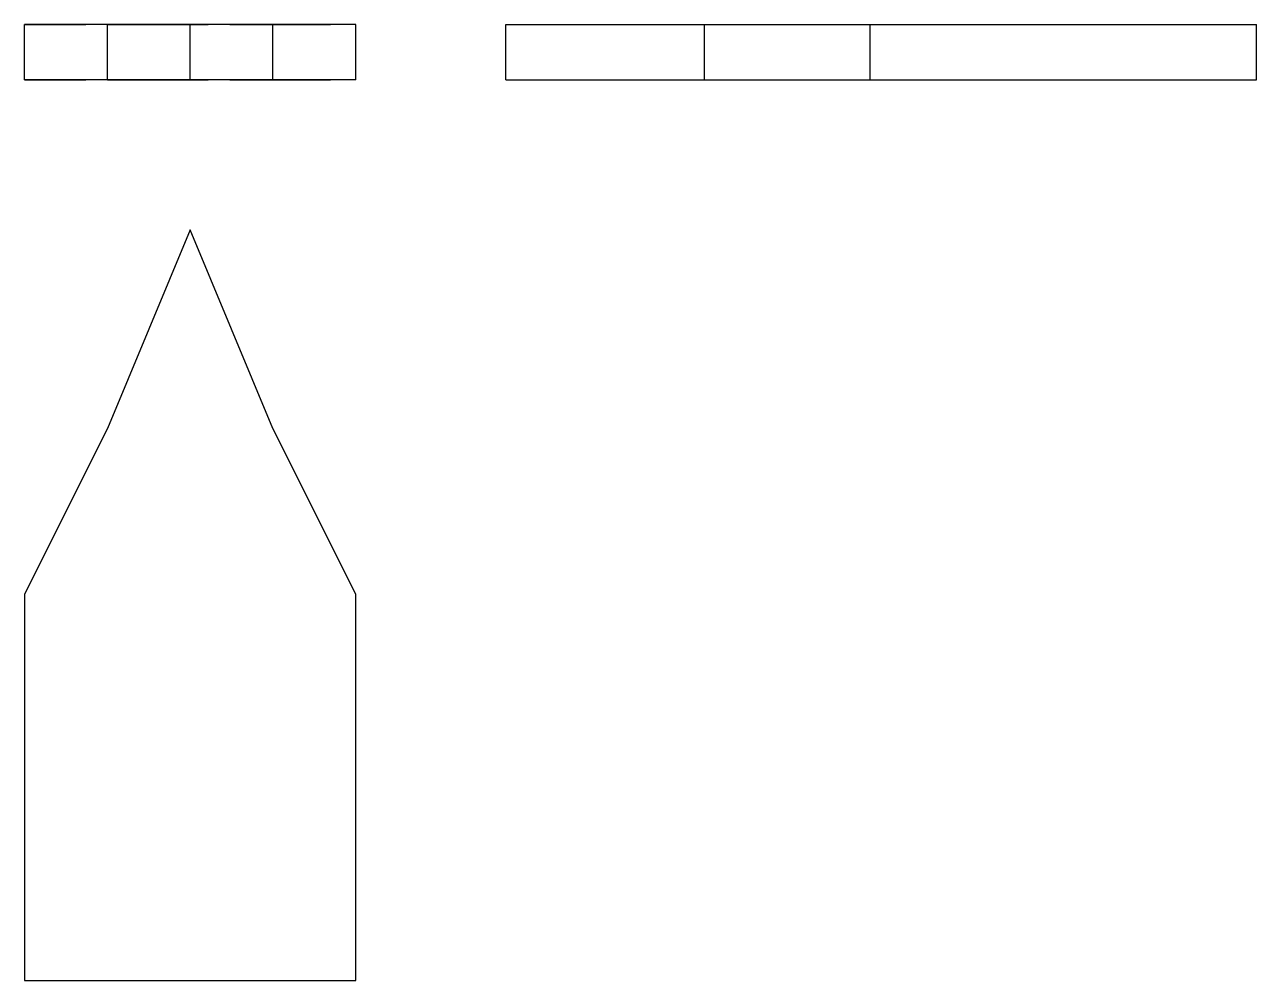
# Model space of a CAD drawing. Extents: x 0 to 2.01, y 0 to 1.56.
import ezdxf

# ---------------------------------------------------------------- set-up
doc = ezdxf.new("R2010")
doc.units = 0
doc.linetypes.add('HIDDEN', pattern=[0.061346, 0.040918, -0.020428])
for name, color, linetype in [('FRONT', 7, 'CONTINUOUS'), ('FRONT_HID', 7, 'HIDDEN'), ('LEFT', 7, 'CONTINUOUS'), ('TOP', 7, 'CONTINUOUS')]:
    doc.layers.add(name, color=color, linetype=linetype)

msp = doc.modelspace()

# ---------------------------------------------------------------- linework, layer by layer
at = {"layer": 'FRONT'}
for p, q in [((0, 1.472324), (0, 1.56254)), ((0.135324, 1.56254), (0, 1.56254)), ((0.135324, 1.472324), (0.135324, 1.56254)), ((0.270648, 1.56254), (0.135324, 1.56254)), ((0.270648, 1.472324), (0.270648, 1.56254)), ((0.405972, 1.56254), (0.270648, 1.56254)), ((0.541296, 1.56254), (0.405972, 1.56254)), ((0.405972, 1.472324), (0.405972, 1.56254)), ((0.541296, 1.472324), (0.541296, 1.56254)), ((0.135324, 1.472324), (0, 1.472324)), ((0.270648, 1.472324), (0.135324, 1.472324)), ((0.405972, 1.472324), (0.270648, 1.472324)), ((0.541296, 1.472324), (0.405972, 1.472324))]:
    msp.add_line(p, q, dxfattribs=at)
at = {"layer": 'FRONT_HID', "linetype": 'HIDDEN'}
for p, q in [((0, 1.56254), (0.541296, 1.56254)), ((0, 1.56254), (0.541296, 1.56254)), ((0.135324, 1.56254), (0.405972, 1.56254)), ((0, 1.472324), (0.541296, 1.472324)), ((0, 1.472324), (0.541296, 1.472324)), ((0.135324, 1.472324), (0.405972, 1.472324))]:
    msp.add_line(p, q, dxfattribs=at)
at = {"layer": 'LEFT'}
for p, q in [((0.786683, 1.472324), (0.786683, 1.56254)), ((0.786683, 1.56254), (1.11146, 1.56254)), ((1.11146, 1.472324), (1.11146, 1.56254)), ((1.11146, 1.56254), (1.382108, 1.56254)), ((1.382108, 1.472324), (1.382108, 1.56254)), ((1.382108, 1.56254), (2.013619, 1.56254)), ((2.013619, 1.472324), (2.013619, 1.56254)), ((0.786683, 1.472324), (1.11146, 1.472324)), ((1.11146, 1.472324), (1.382108, 1.472324)), ((1.382108, 1.472324), (2.013619, 1.472324))]:
    msp.add_line(p, q, dxfattribs=at)
at = {"layer": 'TOP'}
for p, q in [((0.270648, 1.226936), (0.135324, 0.902159)), ((0.405972, 0.902159), (0.270648, 1.226936)), ((0.135324, 0.902159), (0, 0.631511)), ((0.541296, 0.631511), (0.405972, 0.902159)), ((0, 0.631511), (0, 0)), ((0.541296, 0), (0.541296, 0.631511)), ((0, 0), (0.541296, 0))]:
    msp.add_line(p, q, dxfattribs=at)

doc.saveas('drawing.dxf')
